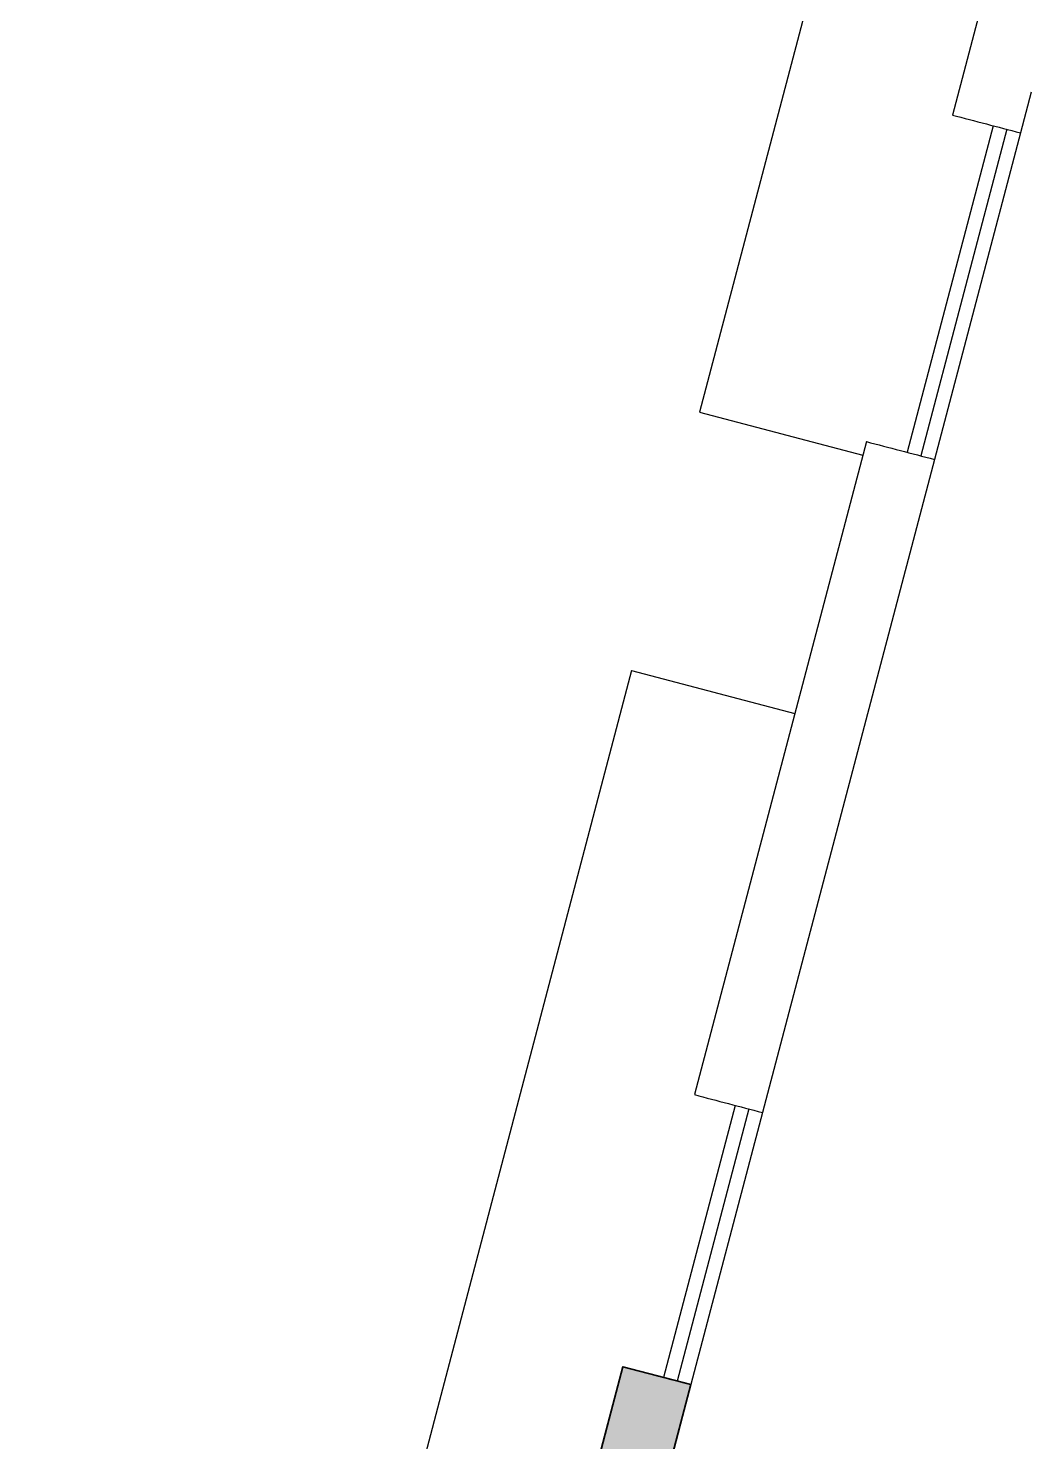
# Model space of a CAD drawing. Header units: inches. Extents: x -221585 to 401252, y -284294 to 332380.
# Drawn here: x 153681 to 154036, y 40061 to 40563 of the extents above; entities that cross this region are included whole.
import ezdxf

# ---------------------------------------------------------------- set-up
doc = ezdxf.new("R2010")
doc.units = ezdxf.units.IN
doc.header["$MEASUREMENT"] = 0
doc.layers.add('column fa 25', color=3, linetype='Continuous', lineweight=35)

# ---------------------------------------------------------------- blocks, each defined once
blk = doc.blocks.new('ddfe')
at = {"layer": 'column fa 25', "ltscale": 10}
h = blk.add_hatch(color=3, dxfattribs=at)
h.set_gradient(color1=(141, 141, 141), color2=(145, 145, 145), one_color=1, tint=0.57, name='CYLINDER')
h.paths.add_polyline_path([(177039.04, 119902.36), (177064.04, 119902.36), (177064.04, 119962.36), (177039.04, 119962.36)])
at = {"layer": 'column fa 25', "color": 2, "ltscale": 10}
blk.add_lwpolyline([(177039.04, 119902.36), (177064.04, 119902.36), (177064.04, 119962.36), (177039.04, 119962.36)], close=True, dxfattribs=at)

msp = doc.modelspace()

# ---------------------------------------------------------------- linework, layer by layer
at = {"color": 4, "ltscale": 8}
for p, q in [((154115.63, 40934.81, 0.42), (154009.68, 40532.51, 0.42)), ((154037.68, 40540.68, 0.42), (154033.86, 40526.16, 0.42)), ((153979.11, 40416.47, 0.42), (153917.99, 40184.38, 0.42)), ((154003.3, 40410.12, 0.42), (153942.17, 40178.03, 0.42)), ((153892.55, 40087.69, 0.37), (153681.14, 39285.06, 0.42)), ((153916.71, 40081.35, 0.42), (153907.87, 40047.47, 0.84))]:
    msp.add_line(p, q, dxfattribs=at)
at = {"color": 20, "ltscale": 10}
for p, q in [((154021.7, 40813.76, 0.42), (153919.83, 40426.95, 0.42)), ((153919.83, 40426.95, 0.42), (153977.85, 40411.67, 0.42)), ((153895.64, 40335.11, 0.42), (153793.77, 39948.3, 0.42)), ((153895.64, 40335.11, 0.42), (153953.66, 40319.83, 0.42))]:
    msp.add_line(p, q, dxfattribs=at)
at = {"color": 5, "ltscale": 8}
for p, q in [((154024.19, 40528.71, 0.42), (153993.62, 40412.66, 0.42)), ((154029.02, 40527.43, 0.42), (153998.46, 40411.39, 0.42)), ((154033.86, 40526.16, 0.42), (154003.3, 40410.12, 0.42)), ((153932.5, 40180.58, 0.42), (153907.03, 40083.88, 0.42)), ((153937.34, 40179.3, 0.42), (153911.87, 40082.62, 0.42)), ((153942.17, 40178.03, 0.42), (153916.71, 40081.35, 0.42))]:
    msp.add_line(p, q, dxfattribs=at)
at = {"color": 4, "ltscale": 10}
for centre, radius, start, end in [((156813.29, 51178.02), 11008.5, 255.245565, 255.375682), ((156813.29, 51178.02), 11128.5, 255.24556, 255.374275), ((161184.51, 67805.56, 0.84), 28561.02, 255.260717, 255.310871), ((156818.39, 51197.37, 0.37), 11488.5, 255.245548, 255.370221)]:
    msp.add_arc(centre, radius, start, end, dxfattribs=at)

# ---------------------------------------------------------------- block references
at = {"layer": 'column fa 25', "color": 3, "extrusion": (-0.002536, 0.00066792, 0.999997), "rotation": 345.2438381490571}
msp.add_blockref('ddfe', (-47863.11, -30824.99, -363.1), dxfattribs=at)

doc.saveas('drawing.dxf')
